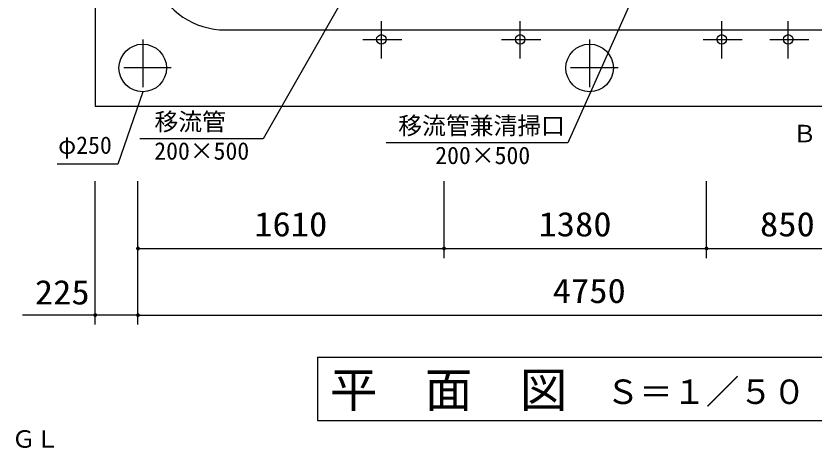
# Model space of a CAD drawing. Units: millimetres, scale not verified. Extents: x -14850 to 14850, y -10500 to 10500.
# Drawn here: x -10991 to -6793, y -2979 to -710 of the extents above; entities that cross this region are included whole.
import ezdxf
from ezdxf.enums import TextEntityAlignment as Align

# ---------------------------------------------------------------- set-up
doc = ezdxf.new("R2010")
doc.units = ezdxf.units.MM
doc.header["$LTSCALE"] = 50
doc.linetypes.add('CHAIN1', pattern=[8, 5, -1, 1, -1])
for name, color, linetype, lineweight in [('0-0_躯体', 3, 'Continuous', 25), ('0-2_製作', 5, 'Continuous', 25), ('0-3_文字', 5, 'Continuous', 25)]:
    doc.layers.add(name, color=color, linetype=linetype, lineweight=lineweight)
doc.styles.add('ＭＳ ゴシック', font='')
doc.styles.get('ＭＳ ゴシック').set_extended_font_data('MS Gothic')

msp = doc.modelspace()

# ---------------------------------------------------------------- linework, layer by layer
at = {"layer": '0-0_躯体', "color": 2}
for p, q in [((-10573.98, 2017), (-10573.98, -1183)), ((-10323.98, -1108), (-10455.37, -1488.88)), ((-10573.98, -1183), (-5373.98, -1183)), ((-10455.37, -1488.88), (-10773.53, -1488.88))]:
    msp.add_line(p, q, dxfattribs=at)
at = {"layer": '0-0_躯体'}
for p, q in [((-8820.49, 170.31), (-9690.44, -1356.01)), ((-7401.76, 154.82), (-8088.82, -1375.67)), ((-9890.63, -783), (-6533.98, -783)), ((-9690.44, -1356.01), (-10339.36, -1356.01)), ((-8088.82, -1375.67), (-9043.53, -1375.67)), ((-9405.52, -2502.34), (-9405.52, -2835.67)), ((-9405.52, -2502.34), (-6738.85, -2502.34)), ((-9405.52, -2835.67), (-6738.85, -2835.67))]:
    msp.add_line(p, q, dxfattribs=at)
at = {"layer": '0-0_躯体', "color": 2, "linetype": 'CHAIN1'}
for p, q in [((-10323.98, -833), (-10323.98, -1133)), ((-7973.98, -833), (-7973.98, -1133)), ((-10173.98, -983), (-10473.98, -983)), ((-7823.98, -983), (-8123.98, -983))]:
    msp.add_line(p, q, dxfattribs=at)
at = {"layer": '0-0_躯体', "color": 2}
for centre in [(-10323.98, -983), (-7973.98, -983)]:
    msp.add_circle(centre, 125, dxfattribs=at)
at = {"layer": '0-0_躯体'}
msp.add_arc((-9890.63, -383), 400, 202.39265, 269.99997, dxfattribs=at)
at = {"layer": '0-2_製作', "color": 2}
for p, q in [((-10573.98, -2331.28), (-10573.98, -1578.32)), ((-10348.98, -2331.28), (-10348.98, -1578.32)), ((-8738.98, -1981.28), (-8738.98, -1578.32)), ((-7358.98, -1981.28), (-7358.98, -1578.32)), ((-10348.98, -1931.28), (-8738.98, -1931.28)), ((-8738.98, -1931.28), (-7358.98, -1931.28)), ((-7358.98, -1931.28), (-6508.98, -1931.28)), ((-10573.98, -2281.28), (-10956.85, -2281.28)), ((-10348.98, -2281.28), (-10573.98, -2281.28)), ((-10348.98, -2281.28), (-5598.98, -2281.28))]:
    msp.add_line(p, q, dxfattribs=at)
at = {"layer": '0-2_製作'}
for points in [[(-10358.96, -1930.65), (-10348.98, -1931.28), (-10358.98, -1931.28)], [(-10358.81, -1929.41), (-10348.98, -1931.28), (-10358.96, -1930.65)], [(-10358.49, -1928.19), (-10348.98, -1931.28), (-10358.81, -1929.41)], [(-10358.03, -1927.02), (-10348.98, -1931.28), (-10358.49, -1928.19)], [(-10357.43, -1925.92), (-10348.98, -1931.28), (-10358.03, -1927.02)], [(-10356.69, -1924.9), (-10348.98, -1931.28), (-10357.43, -1925.92)], [(-10355.83, -1923.99), (-10348.98, -1931.28), (-10356.69, -1924.9)], [(-10354.86, -1923.19), (-10348.98, -1931.28), (-10355.83, -1923.99)], [(-10353.8, -1922.52), (-10348.98, -1931.28), (-10354.86, -1923.19)], [(-10352.66, -1921.98), (-10348.98, -1931.28), (-10353.8, -1922.52)], [(-10351.47, -1921.59), (-10348.98, -1931.28), (-10352.66, -1921.98)], [(-10350.24, -1921.36), (-10348.98, -1931.28), (-10351.47, -1921.59)], [(-10350.24, -1921.36), (-10348.98, -1921.28), (-10348.98, -1931.28)], [(-10348.98, -1921.28), (-10338.98, -1931.28), (-10348.98, -1931.28)], [(-10348.35, -1921.3), (-10338.98, -1931.28), (-10348.98, -1921.28)], [(-10347.11, -1921.46), (-10338.98, -1931.28), (-10348.35, -1921.3)], [(-10345.89, -1921.77), (-10338.98, -1931.28), (-10347.11, -1921.46)], [(-10344.72, -1922.23), (-10338.98, -1931.28), (-10345.89, -1921.77)], [(-10343.62, -1922.84), (-10338.98, -1931.28), (-10344.72, -1922.23)], [(-10342.61, -1923.57), (-10338.98, -1931.28), (-10343.62, -1922.84)], [(-10341.69, -1924.43), (-10338.98, -1931.28), (-10342.61, -1923.57)], [(-10340.89, -1925.4), (-10338.98, -1931.28), (-10341.69, -1924.43)], [(-10340.22, -1926.46), (-10338.98, -1931.28), (-10340.89, -1925.4)], [(-10339.68, -1927.6), (-10338.98, -1931.28), (-10340.22, -1926.46)], [(-10339.3, -1928.79), (-10338.98, -1931.28), (-10339.68, -1927.6)], [(-10339.3, -1928.79), (-10339.06, -1930.03), (-10338.98, -1931.28)], [(-8748.96, -1930.65), (-8738.98, -1931.28), (-8748.98, -1931.28)], [(-8748.81, -1929.41), (-8738.98, -1931.28), (-8748.96, -1930.65)], [(-8748.49, -1928.19), (-8738.98, -1931.28), (-8748.81, -1929.41)], [(-8748.03, -1927.02), (-8738.98, -1931.28), (-8748.49, -1928.19)], [(-8747.43, -1925.92), (-8738.98, -1931.28), (-8748.03, -1927.02)], [(-8746.69, -1924.9), (-8738.98, -1931.28), (-8747.43, -1925.92)], [(-8745.83, -1923.99), (-8738.98, -1931.28), (-8746.69, -1924.9)], [(-8744.86, -1923.19), (-8738.98, -1931.28), (-8745.83, -1923.99)], [(-8743.8, -1922.52), (-8738.98, -1931.28), (-8744.86, -1923.19)], [(-8742.66, -1921.98), (-8738.98, -1931.28), (-8743.8, -1922.52)], [(-8741.47, -1921.59), (-8738.98, -1931.28), (-8742.66, -1921.98)], [(-8740.24, -1921.36), (-8738.98, -1931.28), (-8741.47, -1921.59)], [(-8740.24, -1921.36), (-8738.98, -1921.28), (-8738.98, -1931.28)], [(-8738.98, -1921.28), (-8728.98, -1931.28), (-8738.98, -1931.28)], [(-8738.35, -1921.3), (-8728.98, -1931.28), (-8738.98, -1921.28)], [(-8737.11, -1921.46), (-8728.98, -1931.28), (-8738.35, -1921.3)], [(-8735.89, -1921.77), (-8728.98, -1931.28), (-8737.11, -1921.46)], [(-8734.72, -1922.23), (-8728.98, -1931.28), (-8735.89, -1921.77)], [(-8733.62, -1922.84), (-8728.98, -1931.28), (-8734.72, -1922.23)], [(-8732.61, -1923.57), (-8728.98, -1931.28), (-8733.62, -1922.84)], [(-8731.69, -1924.43), (-8728.98, -1931.28), (-8732.61, -1923.57)], [(-8730.89, -1925.4), (-8728.98, -1931.28), (-8731.69, -1924.43)], [(-8730.22, -1926.46), (-8728.98, -1931.28), (-8730.89, -1925.4)], [(-8729.68, -1927.6), (-8728.98, -1931.28), (-8730.22, -1926.46)], [(-8729.68, -1927.6), (-8729.06, -1930.03), (-8728.98, -1931.28)], [(-8729.3, -1928.79), (-8729.06, -1930.03), (-8729.68, -1927.6)], [(-7368.96, -1930.65), (-7358.98, -1931.28), (-7368.98, -1931.28)], [(-7368.81, -1929.41), (-7358.98, -1931.28), (-7368.96, -1930.65)], [(-7368.49, -1928.19), (-7358.98, -1931.28), (-7368.81, -1929.41)], [(-7368.03, -1927.02), (-7358.98, -1931.28), (-7368.49, -1928.19)], [(-7367.43, -1925.92), (-7358.98, -1931.28), (-7368.03, -1927.02)], [(-7366.69, -1924.9), (-7358.98, -1931.28), (-7367.43, -1925.92)], [(-7365.83, -1923.99), (-7358.98, -1931.28), (-7366.69, -1924.9)], [(-7364.86, -1923.19), (-7358.98, -1931.28), (-7365.83, -1923.99)], [(-7363.8, -1922.52), (-7358.98, -1931.28), (-7364.86, -1923.19)], [(-7362.66, -1921.98), (-7358.98, -1931.28), (-7363.8, -1922.52)], [(-7361.47, -1921.59), (-7358.98, -1931.28), (-7362.66, -1921.98)], [(-7361.47, -1921.59), (-7358.98, -1921.28), (-7358.98, -1931.28)], [(-7360.24, -1921.36), (-7358.98, -1921.28), (-7361.47, -1921.59)], [(-7358.98, -1921.28), (-7348.98, -1931.28), (-7358.98, -1931.28)], [(-7358.35, -1921.3), (-7348.98, -1931.28), (-7358.98, -1921.28)], [(-7357.11, -1921.46), (-7348.98, -1931.28), (-7358.35, -1921.3)], [(-7355.89, -1921.77), (-7348.98, -1931.28), (-7357.11, -1921.46)], [(-7354.73, -1922.23), (-7348.98, -1931.28), (-7355.89, -1921.77)], [(-7353.62, -1922.84), (-7348.98, -1931.28), (-7354.73, -1922.23)], [(-7352.61, -1923.57), (-7348.98, -1931.28), (-7353.62, -1922.84)], [(-7351.69, -1924.43), (-7348.98, -1931.28), (-7352.61, -1923.57)], [(-7350.89, -1925.4), (-7348.98, -1931.28), (-7351.69, -1924.43)], [(-7350.22, -1926.46), (-7348.98, -1931.28), (-7350.89, -1925.4)], [(-7350.22, -1926.46), (-7349.06, -1930.03), (-7348.98, -1931.28)], [(-7349.69, -1927.6), (-7349.06, -1930.03), (-7350.22, -1926.46)], [(-7349.69, -1927.6), (-7349.3, -1928.79), (-7349.06, -1930.03)], [(-10358.98, -1931.28), (-10358.67, -1933.77), (-10358.9, -1932.53)], [(-10358.98, -1931.28), (-10358.28, -1934.96), (-10358.67, -1933.77)], [(-10348.98, -1931.28), (-10358.28, -1934.96), (-10358.98, -1931.28)], [(-10348.98, -1931.28), (-10357.75, -1936.1), (-10358.28, -1934.96)], [(-10348.98, -1931.28), (-10357.07, -1937.16), (-10357.75, -1936.1)], [(-10348.98, -1931.28), (-10356.27, -1938.12), (-10357.07, -1937.16)], [(-10348.98, -1931.28), (-10355.36, -1938.98), (-10356.27, -1938.12)], [(-10348.98, -1931.28), (-10354.34, -1939.72), (-10355.36, -1938.98)], [(-10348.98, -1931.28), (-10353.24, -1940.33), (-10354.34, -1939.72)], [(-10348.98, -1931.28), (-10352.07, -1940.79), (-10353.24, -1940.33)], [(-10348.98, -1931.28), (-10350.86, -1941.1), (-10352.07, -1940.79)], [(-10348.98, -1931.28), (-10349.61, -1941.26), (-10350.86, -1941.1)], [(-10348.98, -1931.28), (-10348.98, -1941.28), (-10349.61, -1941.26)], [(-10348.98, -1931.28), (-10347.73, -1941.2), (-10348.98, -1941.28)], [(-10348.98, -1931.28), (-10346.5, -1940.96), (-10347.73, -1941.2)], [(-10338.98, -1931.28), (-10346.5, -1940.96), (-10348.98, -1931.28)], [(-10338.98, -1931.28), (-10345.3, -1940.58), (-10346.5, -1940.96)], [(-10338.98, -1931.28), (-10344.17, -1940.04), (-10345.3, -1940.58)], [(-10338.98, -1931.28), (-10343.1, -1939.37), (-10344.17, -1940.04)], [(-10338.98, -1931.28), (-10342.14, -1938.57), (-10343.1, -1939.37)], [(-10338.98, -1931.28), (-10341.28, -1937.65), (-10342.14, -1938.57)], [(-10338.98, -1931.28), (-10340.54, -1936.64), (-10341.28, -1937.65)], [(-10338.98, -1931.28), (-10339.93, -1935.54), (-10340.54, -1936.64)], [(-10338.98, -1931.28), (-10339.47, -1934.37), (-10339.93, -1935.54)], [(-10338.98, -1931.28), (-10339.16, -1933.15), (-10339.47, -1934.37)], [(-10338.98, -1931.28), (-10339, -1931.91), (-10339.16, -1933.15)], [(-8748.98, -1931.28), (-8748.28, -1934.96), (-8748.9, -1932.53)], [(-8748.98, -1931.28), (-8747.75, -1936.1), (-8748.28, -1934.96)], [(-8738.98, -1931.28), (-8747.75, -1936.1), (-8748.98, -1931.28)], [(-8748.9, -1932.53), (-8748.28, -1934.96), (-8748.67, -1933.77)], [(-8738.98, -1931.28), (-8747.07, -1937.16), (-8747.75, -1936.1)], [(-8738.98, -1931.28), (-8746.27, -1938.12), (-8747.07, -1937.16)], [(-8738.98, -1931.28), (-8745.36, -1938.98), (-8746.27, -1938.12)], [(-8738.98, -1931.28), (-8744.34, -1939.72), (-8745.36, -1938.98)], [(-8738.98, -1931.28), (-8743.24, -1940.33), (-8744.34, -1939.72)], [(-8738.98, -1931.28), (-8742.07, -1940.79), (-8743.24, -1940.33)], [(-8738.98, -1931.28), (-8740.86, -1941.1), (-8742.07, -1940.79)], [(-8738.98, -1931.28), (-8739.61, -1941.26), (-8740.86, -1941.1)], [(-8738.98, -1931.28), (-8738.98, -1941.28), (-8739.61, -1941.26)], [(-8738.98, -1931.28), (-8737.73, -1941.2), (-8738.98, -1941.28)], [(-8738.98, -1931.28), (-8736.5, -1940.96), (-8737.73, -1941.2)], [(-8728.98, -1931.28), (-8736.5, -1940.96), (-8738.98, -1931.28)], [(-8728.98, -1931.28), (-8735.3, -1940.58), (-8736.5, -1940.96)], [(-8728.98, -1931.28), (-8734.16, -1940.04), (-8735.3, -1940.58)], [(-8728.98, -1931.28), (-8733.1, -1939.37), (-8734.16, -1940.04)], [(-8728.98, -1931.28), (-8732.14, -1938.57), (-8733.1, -1939.37)], [(-8728.98, -1931.28), (-8731.28, -1937.65), (-8732.14, -1938.57)], [(-8728.98, -1931.28), (-8730.54, -1936.64), (-8731.28, -1937.65)], [(-8728.98, -1931.28), (-8729.93, -1935.54), (-8730.54, -1936.64)], [(-8728.98, -1931.28), (-8729.47, -1934.37), (-8729.93, -1935.54)], [(-8728.98, -1931.28), (-8729.16, -1933.15), (-8729.47, -1934.37)], [(-8728.98, -1931.28), (-8729, -1931.91), (-8729.16, -1933.15)], [(-7368.98, -1931.28), (-7367.75, -1936.1), (-7368.9, -1932.53)], [(-7368.98, -1931.28), (-7367.07, -1937.16), (-7367.75, -1936.1)], [(-7358.98, -1931.28), (-7367.07, -1937.16), (-7368.98, -1931.28)], [(-7368.9, -1932.53), (-7368.28, -1934.96), (-7368.67, -1933.77)], [(-7368.9, -1932.53), (-7367.75, -1936.1), (-7368.28, -1934.96)], [(-7358.98, -1931.28), (-7366.27, -1938.12), (-7367.07, -1937.16)], [(-7358.98, -1931.28), (-7365.36, -1938.98), (-7366.27, -1938.12)], [(-7358.98, -1931.28), (-7364.34, -1939.72), (-7365.36, -1938.98)], [(-7358.98, -1931.28), (-7363.24, -1940.33), (-7364.34, -1939.72)], [(-7358.98, -1931.28), (-7362.07, -1940.79), (-7363.24, -1940.33)], [(-7358.98, -1931.28), (-7360.86, -1941.1), (-7362.07, -1940.79)], [(-7358.98, -1931.28), (-7359.61, -1941.26), (-7360.86, -1941.1)], [(-7358.98, -1931.28), (-7358.98, -1941.28), (-7359.61, -1941.26)], [(-7358.98, -1931.28), (-7357.73, -1941.2), (-7358.98, -1941.28)], [(-7358.98, -1931.28), (-7356.5, -1940.96), (-7357.73, -1941.2)], [(-7358.98, -1931.28), (-7355.3, -1940.58), (-7356.5, -1940.96)], [(-7348.98, -1931.28), (-7355.3, -1940.58), (-7358.98, -1931.28)], [(-7348.98, -1931.28), (-7354.17, -1940.04), (-7355.3, -1940.58)], [(-7348.98, -1931.28), (-7353.1, -1939.37), (-7354.17, -1940.04)], [(-7348.98, -1931.28), (-7352.14, -1938.57), (-7353.1, -1939.37)], [(-7348.98, -1931.28), (-7351.28, -1937.65), (-7352.14, -1938.57)], [(-7348.98, -1931.28), (-7350.54, -1936.64), (-7351.28, -1937.65)], [(-7348.98, -1931.28), (-7349.93, -1935.54), (-7350.54, -1936.64)], [(-7348.98, -1931.28), (-7349.47, -1934.37), (-7349.93, -1935.54)], [(-7348.98, -1931.28), (-7349.16, -1933.15), (-7349.47, -1934.37)], [(-7348.98, -1931.28), (-7349, -1931.91), (-7349.16, -1933.15)], [(-10583.96, -2280.65), (-10573.98, -2281.28), (-10583.98, -2281.28)], [(-10583.98, -2281.28), (-10583.28, -2284.96), (-10583.9, -2282.53)], [(-10583.98, -2281.28), (-10582.75, -2286.1), (-10583.28, -2284.96)], [(-10573.98, -2281.28), (-10582.75, -2286.1), (-10583.98, -2281.28)], [(-10583.81, -2279.41), (-10573.98, -2281.28), (-10583.96, -2280.65)], [(-10583.9, -2282.53), (-10583.28, -2284.96), (-10583.67, -2283.77)], [(-10583.49, -2278.19), (-10573.98, -2281.28), (-10583.81, -2279.41)], [(-10583.03, -2277.02), (-10573.98, -2281.28), (-10583.49, -2278.19)], [(-10582.43, -2275.92), (-10573.98, -2281.28), (-10583.03, -2277.02)], [(-10573.98, -2281.28), (-10582.07, -2287.16), (-10582.75, -2286.1)], [(-10581.69, -2274.9), (-10573.98, -2281.28), (-10582.43, -2275.92)], [(-10573.98, -2281.28), (-10581.27, -2288.12), (-10582.07, -2287.16)], [(-10580.83, -2273.99), (-10573.98, -2281.28), (-10581.69, -2274.9)], [(-10573.98, -2281.28), (-10580.36, -2288.98), (-10581.27, -2288.12)], [(-10579.86, -2273.19), (-10573.98, -2281.28), (-10580.83, -2273.99)], [(-10573.98, -2281.28), (-10579.34, -2289.72), (-10580.36, -2288.98)], [(-10578.8, -2272.52), (-10573.98, -2281.28), (-10579.86, -2273.19)], [(-10573.98, -2281.28), (-10578.24, -2290.33), (-10579.34, -2289.72)], [(-10577.66, -2271.98), (-10573.98, -2281.28), (-10578.8, -2272.52)], [(-10573.98, -2281.28), (-10577.07, -2290.79), (-10578.24, -2290.33)], [(-10576.47, -2271.59), (-10573.98, -2281.28), (-10577.66, -2271.98)], [(-10573.98, -2281.28), (-10575.86, -2291.1), (-10577.07, -2290.79)], [(-10575.24, -2271.36), (-10573.98, -2281.28), (-10576.47, -2271.59)], [(-10573.98, -2281.28), (-10574.61, -2291.26), (-10575.86, -2291.1)], [(-10575.24, -2271.36), (-10573.98, -2271.28), (-10573.98, -2281.28)], [(-10573.98, -2281.28), (-10573.98, -2291.28), (-10574.61, -2291.26)], [(-10573.98, -2271.28), (-10563.98, -2281.28), (-10573.98, -2281.28)], [(-10573.35, -2271.3), (-10563.98, -2281.28), (-10573.98, -2271.28)], [(-10573.98, -2281.28), (-10572.73, -2291.2), (-10573.98, -2291.28)], [(-10573.98, -2281.28), (-10571.5, -2290.96), (-10572.73, -2291.2)], [(-10563.98, -2281.28), (-10571.5, -2290.96), (-10573.98, -2281.28)], [(-10572.11, -2271.46), (-10563.98, -2281.28), (-10573.35, -2271.3)], [(-10570.89, -2271.77), (-10563.98, -2281.28), (-10572.11, -2271.46)], [(-10563.98, -2281.28), (-10570.3, -2290.58), (-10571.5, -2290.96)], [(-10569.72, -2272.23), (-10563.98, -2281.28), (-10570.89, -2271.77)], [(-10563.98, -2281.28), (-10569.17, -2290.04), (-10570.3, -2290.58)], [(-10568.62, -2272.84), (-10563.98, -2281.28), (-10569.72, -2272.23)], [(-10563.98, -2281.28), (-10568.1, -2289.37), (-10569.17, -2290.04)], [(-10567.61, -2273.57), (-10563.98, -2281.28), (-10568.62, -2272.84)], [(-10563.98, -2281.28), (-10567.14, -2288.57), (-10568.1, -2289.37)], [(-10566.69, -2274.43), (-10563.98, -2281.28), (-10567.61, -2273.57)], [(-10563.98, -2281.28), (-10566.28, -2287.65), (-10567.14, -2288.57)], [(-10565.89, -2275.4), (-10563.98, -2281.28), (-10566.69, -2274.43)], [(-10563.98, -2281.28), (-10565.54, -2286.64), (-10566.28, -2287.65)], [(-10565.22, -2276.46), (-10563.98, -2281.28), (-10565.89, -2275.4)], [(-10563.98, -2281.28), (-10564.93, -2285.54), (-10565.54, -2286.64)], [(-10564.68, -2277.6), (-10563.98, -2281.28), (-10565.22, -2276.46)], [(-10563.98, -2281.28), (-10564.47, -2284.37), (-10564.93, -2285.54)], [(-10564.68, -2277.6), (-10564.06, -2280.03), (-10563.98, -2281.28)], [(-10564.3, -2278.79), (-10564.06, -2280.03), (-10564.68, -2277.6)], [(-10563.98, -2281.28), (-10564.16, -2283.15), (-10564.47, -2284.37)], [(-10563.98, -2281.28), (-10564, -2281.91), (-10564.16, -2283.15)], [(-10358.96, -2280.65), (-10348.98, -2281.28), (-10358.98, -2281.28)], [(-10358.98, -2281.28), (-10358.28, -2284.96), (-10358.9, -2282.53)], [(-10358.98, -2281.28), (-10357.75, -2286.1), (-10358.28, -2284.96)], [(-10348.98, -2281.28), (-10357.75, -2286.1), (-10358.98, -2281.28)], [(-10358.81, -2279.41), (-10348.98, -2281.28), (-10358.96, -2280.65)], [(-10358.9, -2282.53), (-10358.28, -2284.96), (-10358.67, -2283.77)], [(-10358.49, -2278.19), (-10348.98, -2281.28), (-10358.81, -2279.41)], [(-10358.03, -2277.02), (-10348.98, -2281.28), (-10358.49, -2278.19)], [(-10357.43, -2275.92), (-10348.98, -2281.28), (-10358.03, -2277.02)], [(-10348.98, -2281.28), (-10357.07, -2287.16), (-10357.75, -2286.1)], [(-10356.69, -2274.9), (-10348.98, -2281.28), (-10357.43, -2275.92)], [(-10348.98, -2281.28), (-10356.27, -2288.12), (-10357.07, -2287.16)], [(-10355.83, -2273.99), (-10348.98, -2281.28), (-10356.69, -2274.9)], [(-10348.98, -2281.28), (-10355.36, -2288.98), (-10356.27, -2288.12)], [(-10354.86, -2273.19), (-10348.98, -2281.28), (-10355.83, -2273.99)], [(-10348.98, -2281.28), (-10354.34, -2289.72), (-10355.36, -2288.98)], [(-10353.8, -2272.52), (-10348.98, -2281.28), (-10354.86, -2273.19)], [(-10348.98, -2281.28), (-10353.24, -2290.33), (-10354.34, -2289.72)], [(-10352.66, -2271.98), (-10348.98, -2281.28), (-10353.8, -2272.52)], [(-10348.98, -2281.28), (-10352.07, -2290.79), (-10353.24, -2290.33)], [(-10351.47, -2271.59), (-10348.98, -2281.28), (-10352.66, -2271.98)], [(-10348.98, -2281.28), (-10350.86, -2291.1), (-10352.07, -2290.79)], [(-10350.24, -2271.36), (-10348.98, -2281.28), (-10351.47, -2271.59)], [(-10348.98, -2281.28), (-10349.61, -2291.26), (-10350.86, -2291.1)], [(-10350.24, -2271.36), (-10348.98, -2271.28), (-10348.98, -2281.28)], [(-10348.98, -2281.28), (-10348.98, -2291.28), (-10349.61, -2291.26)], [(-10348.98, -2271.28), (-10338.98, -2281.28), (-10348.98, -2281.28)], [(-10348.35, -2271.3), (-10338.98, -2281.28), (-10348.98, -2271.28)], [(-10348.98, -2281.28), (-10347.73, -2291.2), (-10348.98, -2291.28)], [(-10348.98, -2281.28), (-10346.5, -2290.96), (-10347.73, -2291.2)], [(-10338.98, -2281.28), (-10346.5, -2290.96), (-10348.98, -2281.28)], [(-10347.11, -2271.46), (-10338.98, -2281.28), (-10348.35, -2271.3)], [(-10345.89, -2271.77), (-10338.98, -2281.28), (-10347.11, -2271.46)], [(-10338.98, -2281.28), (-10345.3, -2290.58), (-10346.5, -2290.96)], [(-10344.72, -2272.23), (-10338.98, -2281.28), (-10345.89, -2271.77)], [(-10338.98, -2281.28), (-10344.17, -2290.04), (-10345.3, -2290.58)], [(-10343.62, -2272.84), (-10338.98, -2281.28), (-10344.72, -2272.23)], [(-10338.98, -2281.28), (-10343.1, -2289.37), (-10344.17, -2290.04)], [(-10342.61, -2273.57), (-10338.98, -2281.28), (-10343.62, -2272.84)], [(-10338.98, -2281.28), (-10342.14, -2288.57), (-10343.1, -2289.37)], [(-10341.69, -2274.43), (-10338.98, -2281.28), (-10342.61, -2273.57)], [(-10338.98, -2281.28), (-10341.28, -2287.65), (-10342.14, -2288.57)], [(-10340.89, -2275.4), (-10338.98, -2281.28), (-10341.69, -2274.43)], [(-10338.98, -2281.28), (-10340.54, -2286.64), (-10341.28, -2287.65)], [(-10340.22, -2276.46), (-10338.98, -2281.28), (-10340.89, -2275.4)], [(-10338.98, -2281.28), (-10339.93, -2285.54), (-10340.54, -2286.64)], [(-10339.68, -2277.6), (-10338.98, -2281.28), (-10340.22, -2276.46)], [(-10338.98, -2281.28), (-10339.47, -2284.37), (-10339.93, -2285.54)], [(-10339.68, -2277.6), (-10339.06, -2280.03), (-10338.98, -2281.28)], [(-10339.3, -2278.79), (-10339.06, -2280.03), (-10339.68, -2277.6)], [(-10338.98, -2281.28), (-10339.16, -2283.15), (-10339.47, -2284.37)], [(-10338.98, -2281.28), (-10339, -2281.91), (-10339.16, -2283.15)]]:
    msp.add_solid(points, dxfattribs=at)
at = {"layer": '0-3_文字', "color": 7}
for p, q in [((-9068.98, -933.21), (-9068.98, -736.73)), ((-8338.98, -933.21), (-8338.98, -736.73)), ((-7278.98, -933.21), (-7278.98, -736.73)), ((-6928.98, -933.21), (-6928.98, -736.73)), ((-9166.31, -833), (-8961.16, -833)), ((-8436.31, -833), (-8231.16, -833)), ((-7376.31, -833), (-7171.16, -833)), ((-7026.31, -833), (-6821.16, -833))]:
    msp.add_line(p, q, dxfattribs=at)
for centre in [(-9068.98, -833), (-8338.98, -833), (-7278.98, -833), (-6928.98, -833)]:
    msp.add_circle(centre, 25, dxfattribs=at)

# ---------------------------------------------------------------- texts
at = {"layer": '0-0_躯体', "color": 4, "style": 'ＭＳ ゴシック'}
for s, height, p in [('移流管\u3000\u3000', 91.79, (-10262.33, -1338.92)), ('移流管兼清掃口', 91.79, (-8980.01, -1359.7)), ('Ｂ', 91.79, (-6905.79, -1401.21)), ('φ250', 91.79, (-10768.98, -1461.61)), ('200×500', 91.79, (-10263.6, -1492.29)), ('200×500', 91.79, (-8785.73, -1515.57)), ('平\u3000面\u3000図', 183.3, (-9340.31, -2820.38)), ('Ｓ＝１／５０', 128.4, (-7887.16, -2786.59)), ('ＧＬ', 91.79, (-11012.93, -3005.37))]:
    msp.add_text(s, height=height, dxfattribs=at).set_placement(p, align=Align.BOTTOM_LEFT)
at = {"layer": '0-2_製作', "color": 4, "style": 'ＭＳ ゴシック', "width": 1.1}
for s, p in [('1610', (-9737.73, -1906.28)), ('1380', (-8242.73, -1906.28)), ('850', (-7077.73, -1906.28)), ('225', (-10891.43, -2263.79)), ('4750', (-8167.73, -2256.28))]:
    msp.add_text(s, height=128.4, dxfattribs=at).set_placement(p, align=Align.BOTTOM_LEFT)

doc.saveas('drawing.dxf')
